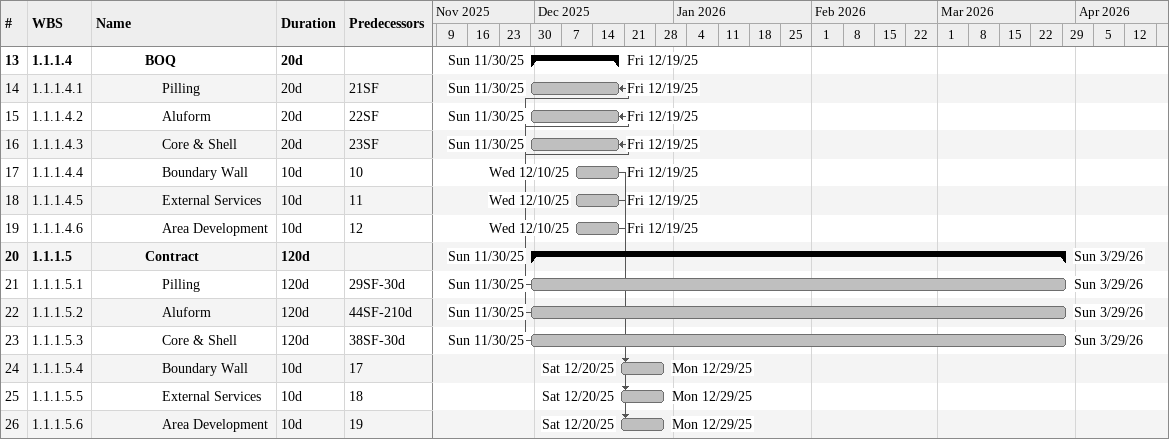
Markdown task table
| ID | WBS | Task | Duration | Start | Finish | Predecessors |
|---|---|---|---|---|---|---|
| 13 | 1.1.1.4 | **BOQ** | 20d | 2025-11-30 | 2025-12-19 |  |
| 14 | 1.1.1.4.1 | Pilling | 20d | 2025-11-30 | 2025-12-19 | 21SF |
| 15 | 1.1.1.4.2 | Aluform | 20d | 2025-11-30 | 2025-12-19 | 22SF |
| 16 | 1.1.1.4.3 | Core & Shell | 20d | 2025-11-30 | 2025-12-19 | 23SF |
| 17 | 1.1.1.4.4 | Boundary Wall | 10d | 2025-12-10 | 2025-12-19 | 10 |
| 18 | 1.1.1.4.5 | External Services | 10d | 2025-12-10 | 2025-12-19 | 11 |
| 19 | 1.1.1.4.6 | Area Development | 10d | 2025-12-10 | 2025-12-19 | 12 |
| 20 | 1.1.1.5 | **Contract** | 120d | 2025-11-30 | 2026-03-29 |  |
| 21 | 1.1.1.5.1 | Pilling | 120d | 2025-11-30 | 2026-03-29 | 29SF-30d |
| 22 | 1.1.1.5.2 | Aluform | 120d | 2025-11-30 | 2026-03-29 | 44SF-210d |
| 23 | 1.1.1.5.3 | Core & Shell | 120d | 2025-11-30 | 2026-03-29 | 38SF-30d |
| 24 | 1.1.1.5.4 | Boundary Wall | 10d | 2025-12-20 | 2025-12-29 | 17 |
| 25 | 1.1.1.5.5 | External Services | 10d | 2025-12-20 | 2025-12-29 | 18 |
| 26 | 1.1.1.5.6 | Area Development | 10d | 2025-12-20 | 2025-12-29 | 19 |
